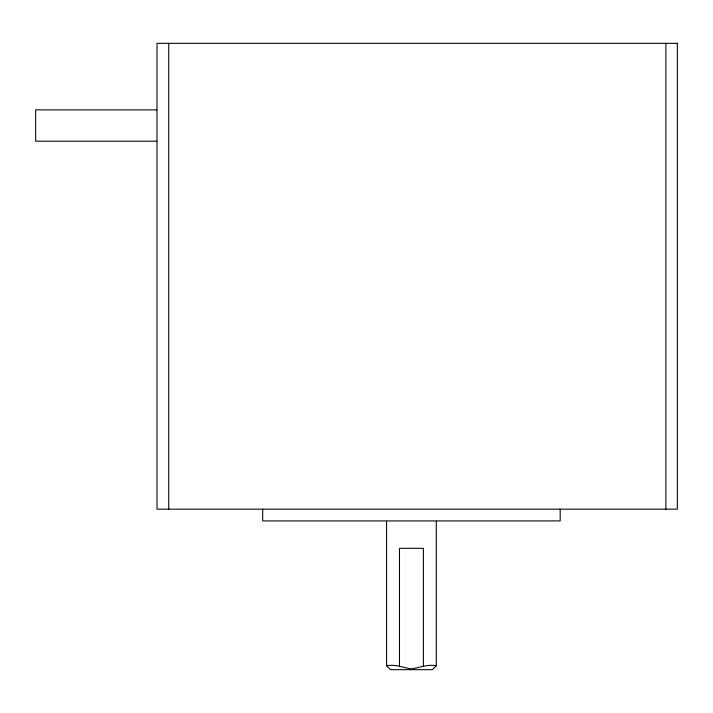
<?xml version="1.0" encoding="UTF-8"?>
<svg xmlns="http://www.w3.org/2000/svg" width="713" height="713" viewBox="0 0 713 713"><rect width="100%" height="100%" fill="white"/><g stroke="black" fill="none" stroke-linecap="round" stroke-linejoin="round"><path stroke-width="1.07" d="M436.294 521.381L436.294 665.746L432.381 669.659L390.492 669.659L386.58 665.746L386.58 521.381M436.294 665.746C427.488 664.044 419.841 667.689 411.437 668.874C403.032 667.689 395.385 664.044 386.58 665.746M156.691 109.891L35.65 109.891L35.65 141.201L156.691 141.201M665.88 43.341L665.88 509.162M560.186 509.162L560.186 520.909L262.687 520.909L262.687 509.162M423.388 665.746L423.388 548.306L399.485 548.306L399.485 665.746M168.74 43.341L168.74 509.162M677.35 43.341L157.003 43.341L157.003 509.162L677.35 509.162L677.35 43.341"/></g></svg>
